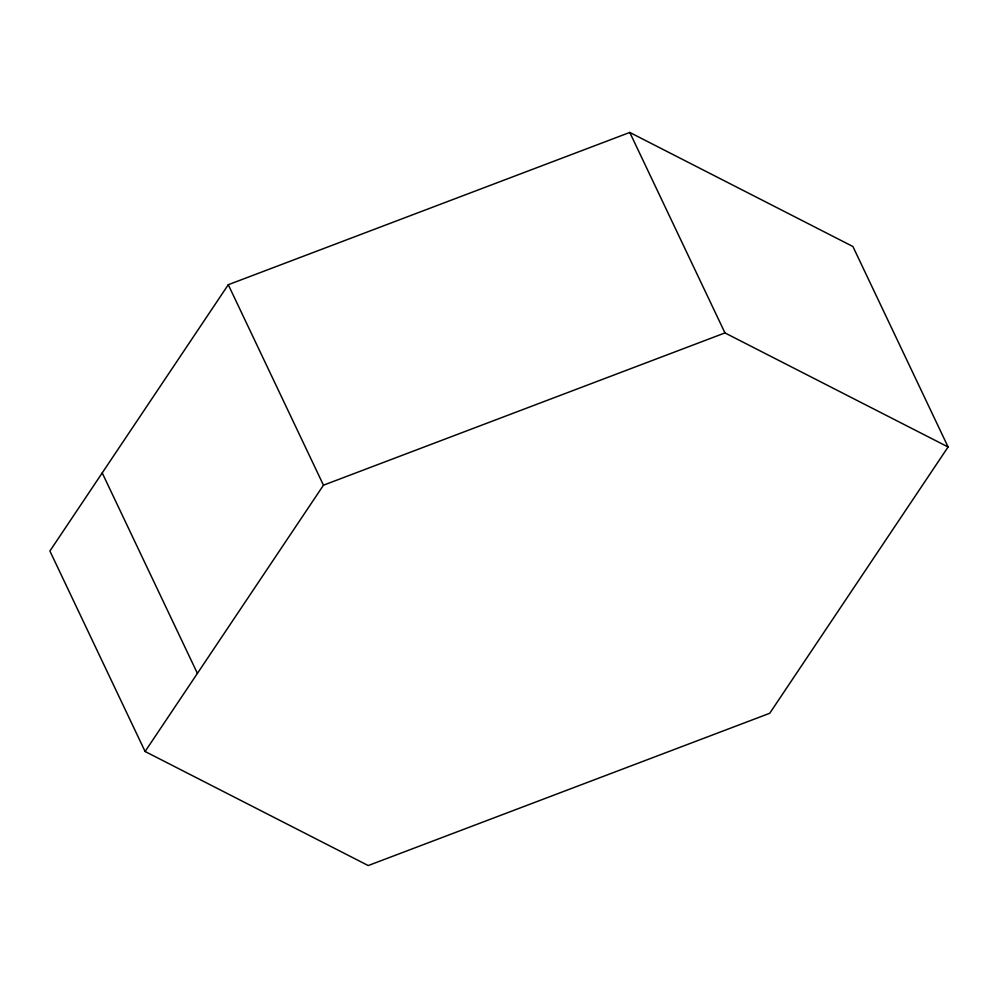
<?xml version="1.0" encoding="UTF-8"?>
<svg xmlns="http://www.w3.org/2000/svg" width="998" height="998" viewBox="0 0 998 998"><rect width="100%" height="100%" fill="white"/><g stroke="black" fill="none" stroke-linecap="round" stroke-linejoin="round"><path stroke-width="1.5" d="M228.28 284.717L49.9 551.021L145.097 751.494L368.225 865.553L769.72 713.283L948.1 446.979L852.903 246.506L629.775 132.447L228.28 284.717L323.464 485.19L145.097 751.494M323.464 485.19L724.972 332.92L948.1 446.979M629.775 132.447L724.972 332.92M102.22 472.915L197.404 673.388"/></g></svg>
